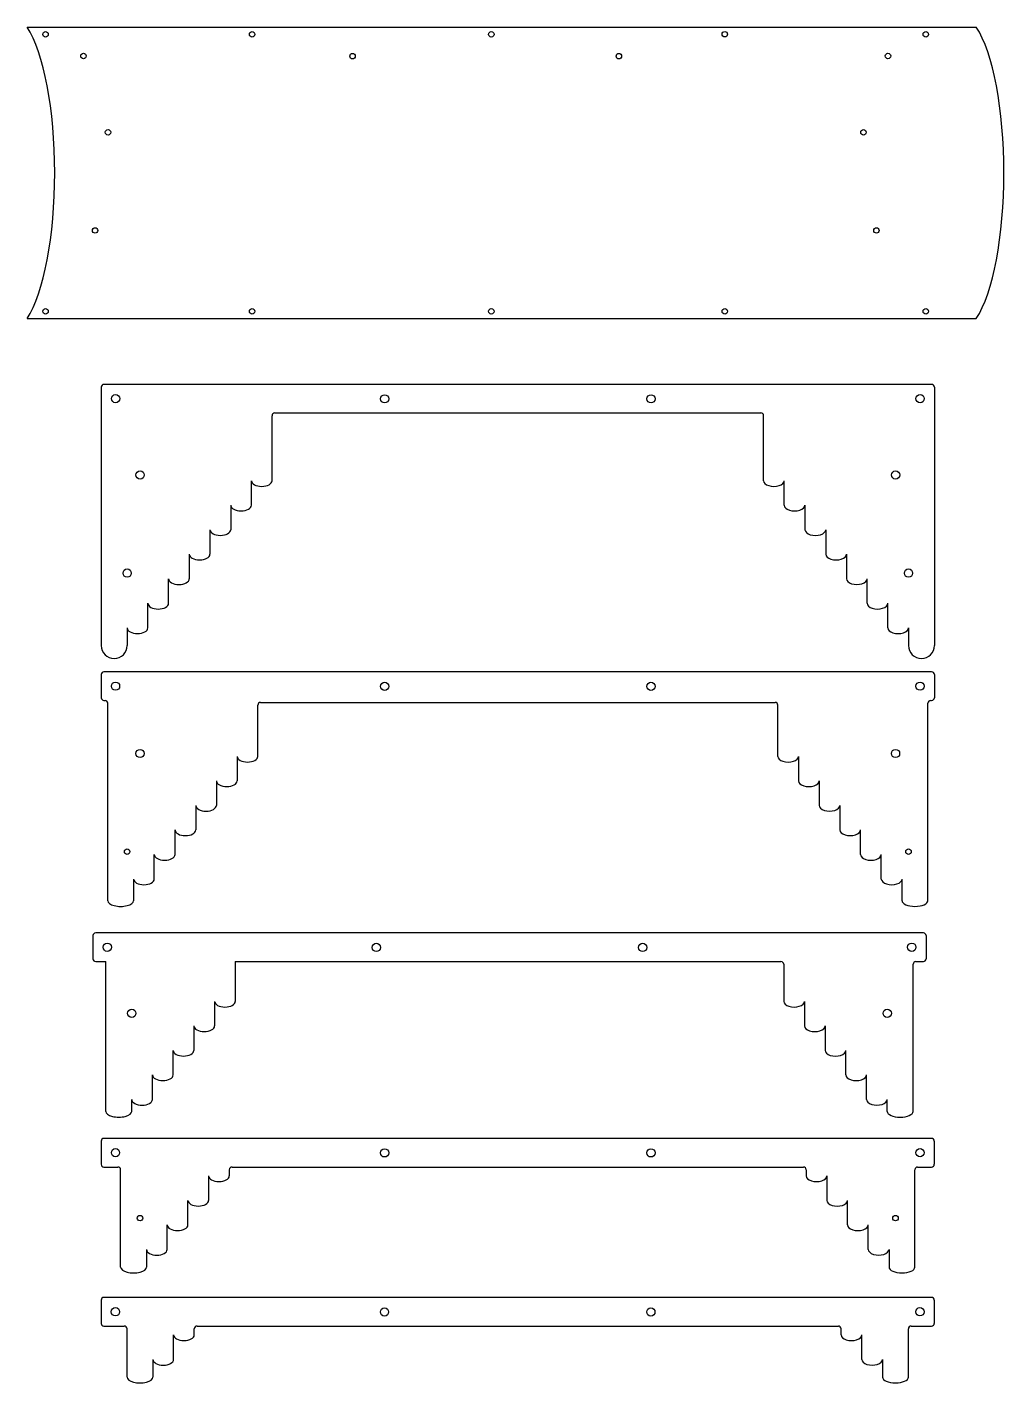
# Model space of a CAD drawing. Header units: millimetres. Extents: x -952 to 939, y -633 to 632.
# Drawn here: x -951.9 to -593.4, y -492 to 5.4 of the extents above; entities that cross this region are included whole.
import ezdxf

# ---------------------------------------------------------------- set-up
doc = ezdxf.new("R2010")
doc.units = ezdxf.units.MM
doc.layers.get('0').update_dxf_attribs({"lineweight": 25, "true_color": 0xffffff})
for name, color, linetype, lineweight, true_color in [('brass', 7, 'Continuous', 25, 0x000000), ('f1', 7, 'Continuous', 25, 0x000000), ('f2', 7, 'Continuous', 25, 0x000000), ('f3', 7, 'Continuous', 25, 0x000000), ('f4', 7, 'Continuous', 25, 0x000000), ('f5', 7, 'Continuous', 25, 0x000000)]:
    doc.layers.add(name, color=color, linetype=linetype, lineweight=lineweight, true_color=true_color)

msp = doc.modelspace()

# ---------------------------------------------------------------- linework, layer by layer
for p, q in [((-951.95, 5.38), (-603.52, 5.38)), ((-951.95, -101.55), (-603.52, -101.55)), ((-866.25, -242.38), (-677.39, -242.38)), ((-875.53, -337.46), (-675.22, -337.46))]:
    msp.add_line(p, q)
for centre, radius in [((-945.16, 2.71), 1), ((-869.34, 2.71), 1), ((-781.56, 2.71), 1), ((-695.84, 2.76), 1), ((-622.06, 2.71), 1), ((-931.25, -5.21), 1), ((-832.5, -5.28), 1), ((-734.73, -5.28), 1), ((-635.95, -5.21), 1), ((-922.25, -33.21), 1), ((-644.95, -33.21), 1), ((-927, -69.21), 1), ((-640.2, -69.21), 1), ((-945.16, -98.88), 1), ((-869.34, -98.88), 1), ((-781.56, -98.88), 1), ((-695.84, -98.88), 1), ((-622.06, -98.88), 1), ((-919.47, -130.94), 1.51), ((-820.7, -131.01), 1.51), ((-722.93, -131.01), 1.51), ((-624.16, -130.94), 1.51), ((-910.47, -158.94), 1.51), ((-633.16, -158.94), 1.51), ((-915.22, -194.94), 1.51), ((-628.41, -194.94), 1.51), ((-919.48, -236.42), 1.51), ((-820.71, -236.5), 1.51), ((-722.94, -236.5), 1.51), ((-624.17, -236.42), 1.51), ((-910.48, -261.13), 1.51), ((-633.17, -261.13), 1.51), ((-915.23, -297.13), 1), ((-628.42, -297.13), 1), ((-922.52, -332.21), 1.51), ((-823.76, -332.28), 1.51), ((-725.98, -332.28), 1.51), ((-627.22, -332.21), 1.51), ((-913.53, -356.46), 1.51), ((-636.22, -356.46), 1.51), ((-919.5, -407.59), 1.51), ((-820.73, -407.66), 1.51), ((-722.96, -407.66), 1.51), ((-624.19, -407.59), 1.51), ((-910.5, -431.59), 1), ((-633.19, -431.59), 1), ((-919.52, -465.95), 1.51), ((-820.76, -466.02), 1.51), ((-722.98, -466.02), 1.51), ((-624.22, -465.95), 1.51)]:
    msp.add_circle(centre, radius)
for centre, start, end in [((-861.02, -137.19), 90, 180), ((-682.61, -137.19), 0, 90), ((-923.35, -242.67), 0, 90), ((-866.25, -243.38), 90, 180), ((-677.39, -243.38), 0, 90), ((-620.29, -242.67), 90, 180), ((-675.22, -338.46), 0, 90), ((-625.72, -338.46), 90, 180), ((-918.62, -413.84), 0, 90), ((-876.72, -413.84), 90, 180), ((-666.97, -413.84), 360, 90), ((-625.07, -413.84), 90, 180), ((-916.27, -472.2), 0, 90), ((-889.57, -472.2), 90, 180), ((-654.17, -472.2), 0, 90), ((-627.47, -472.2), 90, 180)]:
    msp.add_arc(centre, 1, start, end)
for centre in [(-958.82, -48.09), (-610.4, -48.09)]:
    msp.add_ellipse(centre, major_axis=(0, 58.46), ratio=0.29078, start_param=3.558177, end_param=5.866601)
at = {"layer": 'brass'}
for p, q in [((-619.91, -125.69), (-923.72, -125.69)), ((-861.02, -136.19), (-682.61, -136.19)), ((-924.73, -232.17), (-924.73, -240.67)), ((-619.92, -231.17), (-923.73, -231.17)), ((-618.92, -232.17), (-618.92, -240.67)), ((-923.73, -241.67), (-923.35, -241.67)), ((-620.29, -241.67), (-619.92, -241.67)), ((-927.77, -327.96), (-927.77, -336.46)), ((-622.97, -326.96), (-926.77, -326.96)), ((-621.97, -327.96), (-621.97, -336.46)), ((-926.77, -337.46), (-923.03, -337.46)), ((-625.72, -337.46), (-622.97, -337.46)), ((-619.94, -402.34), (-923.75, -402.34)), ((-924.75, -403.34), (-924.75, -411.84)), ((-618.94, -403.34), (-618.94, -411.84)), ((-923.75, -412.84), (-918.62, -412.84)), ((-876.72, -412.84), (-666.97, -412.84)), ((-625.07, -412.84), (-619.94, -412.84)), ((-924.77, -461.7), (-924.77, -470.2)), ((-619.97, -460.7), (-923.77, -460.7)), ((-618.97, -461.7), (-618.97, -470.2)), ((-923.77, -471.2), (-916.27, -471.2)), ((-889.57, -471.2), (-654.17, -471.2)), ((-627.47, -471.2), (-619.97, -471.2))]:
    msp.add_line(p, q, dxfattribs=at)
for centre, start, end in [((-923.72, -126.69), 90, 180), ((-619.91, -126.69), 0, 90), ((-923.73, -232.17), 90, 180), ((-619.92, -232.17), 0, 90), ((-923.73, -240.67), 180, 270), ((-619.92, -240.67), 270, 0), ((-926.77, -327.96), 90, 180), ((-622.97, -327.96), 0, 90), ((-926.77, -336.46), 180, 270), ((-622.97, -336.46), 270, 0), ((-923.75, -403.34), 90, 180), ((-619.94, -403.34), 0, 90), ((-923.75, -411.84), 180, 270), ((-619.94, -411.84), 270, 0), ((-923.77, -461.7), 90, 180), ((-619.97, -461.7), 0, 90), ((-923.77, -470.2), 180, 270), ((-619.97, -470.2), 270, 0)]:
    msp.add_arc(centre, 1, start, end, dxfattribs=at)
at = {"layer": 'f1'}
for p, q in [((-924.72, -126.69), (-924.72, -221.53)), ((-618.91, -126.69), (-618.91, -221.53)), ((-862.02, -161.03), (-862.02, -137.19)), ((-681.61, -161.03), (-681.61, -137.19)), ((-869.62, -170.03), (-869.62, -161.03)), ((-674.01, -170.03), (-674.01, -161.03)), ((-877.22, -170.03), (-877.22, -179.03)), ((-666.41, -170.03), (-666.41, -179.03)), ((-884.82, -179.03), (-884.82, -188.03)), ((-658.81, -179.03), (-658.81, -188.03)), ((-892.42, -188.03), (-892.42, -197.03)), ((-651.21, -188.03), (-651.21, -197.03)), ((-900.02, -206.03), (-900.02, -197.03)), ((-643.61, -206.03), (-643.61, -197.03)), ((-907.62, -215.03), (-907.62, -206.03)), ((-636.01, -215.03), (-636.01, -206.03)), ((-915.22, -215.03), (-915.22, -221.53)), ((-628.41, -215.03), (-628.41, -221.53))]:
    msp.add_line(p, q, dxfattribs=at)
for centre in [(-919.97, -221.53), (-623.66, -221.53)]:
    msp.add_arc(centre, 4.75, 180, 360, dxfattribs=at)
for centre, major_axis, start_param, end_param in [((-865.82, -161.03), (3.8, 0), 3.141593, 0), ((-677.81, -161.03), (-3.8, 0), 0, 3.141593), ((-873.42, -170.03), (3.8, 0), 3.141593, 0), ((-670.21, -170.03), (-3.8, 0), 0, 3.141593), ((-881.02, -179.03), (3.8, 0), 3.141593, 0), ((-662.61, -179.03), (-3.8, 0), 0, 3.141593), ((-888.62, -188.03), (3.8, 0), 3.141593, 0), ((-655.01, -188.03), (-3.8, 0), 0, 3.141593), ((-896.22, -197.03), (3.8, 0), 3.141593, 0), ((-647.41, -197.03), (-3.8, 0), 0, 3.141593), ((-903.82, -206.03), (3.8, 0), 3.141593, 0), ((-639.81, -206.03), (-3.8, 0), 0, 3.141593), ((-911.42, -215.03), (3.8, 0), 3.141593, 0), ((-632.21, -215.03), (-3.8, 0), 0, 3.141593)]:
    msp.add_ellipse(centre, major_axis=major_axis, ratio=0.55122, start_param=start_param, end_param=end_param, dxfattribs=at)
at = {"layer": 'f2'}
for p, q in [((-922.35, -315.13), (-922.35, -242.67)), ((-867.25, -262.18), (-867.25, -243.38)), ((-676.39, -262.18), (-676.39, -243.38)), ((-621.29, -315.13), (-621.29, -242.67)), ((-874.85, -262.18), (-874.85, -271.18)), ((-668.79, -262.18), (-668.79, -271.18)), ((-882.45, -271.18), (-882.45, -280.18)), ((-661.19, -271.18), (-661.19, -280.18)), ((-890.05, -280.18), (-890.05, -289.18)), ((-653.59, -280.18), (-653.59, -289.18)), ((-897.65, -298.18), (-897.65, -289.18)), ((-645.99, -298.18), (-645.99, -289.18)), ((-905.25, -307.18), (-905.25, -298.18)), ((-638.39, -307.18), (-638.39, -298.18)), ((-912.85, -307.18), (-912.85, -315.13)), ((-630.79, -315.13), (-630.79, -307.18))]:
    msp.add_line(p, q, dxfattribs=at)
for centre, major_axis, ratio, start_param, end_param in [((-871.05, -262.18), (3.8, 0), 0.55122, 3.141593, 0), ((-672.59, -262.18), (-3.8, 0), 0.55122, 0, 3.141593), ((-878.65, -271.18), (3.8, 0), 0.55122, 3.141593, 0), ((-664.99, -271.18), (-3.8, 0), 0.55122, 0, 3.141593), ((-886.25, -280.18), (3.8, 0), 0.55122, 3.141593, 0), ((-657.39, -280.18), (-3.8, 0), 0.55122, 0, 3.141593), ((-893.85, -289.18), (3.8, 0), 0.55122, 3.141593, 0), ((-649.79, -289.18), (-3.8, 0), 0.55122, 0, 3.141593), ((-901.45, -298.18), (3.8, 0), 0.55122, 3.141593, 0), ((-642.19, -298.18), (-3.8, 0), 0.55122, 0, 3.141593), ((-909.05, -307.18), (3.8, 0), 0.55122, 3.141593, 0), ((-634.59, -307.18), (-3.8, 0), 0.55122, 0, 3.141593), ((-917.6, -315.13), (-4.75, 0), 0.440976, 0, 3.141593), ((-626.04, -315.13), (4.75, 0), 0.440976, 3.141593, 0)]:
    msp.add_ellipse(centre, major_axis=major_axis, ratio=ratio, start_param=start_param, end_param=end_param, dxfattribs=at)
at = {"layer": 'f3'}
for p, q in [((-923.03, -392.46), (-923.03, -337.46)), ((-875.53, -337.46), (-875.53, -352.06)), ((-674.22, -338.46), (-674.22, -352.06)), ((-626.72, -392.46), (-626.72, -338.46)), ((-883.13, -352.06), (-883.13, -361.06)), ((-666.62, -352.06), (-666.62, -361.06)), ((-890.73, -361.06), (-890.73, -370.06)), ((-659.02, -361.06), (-659.02, -370.06)), ((-898.33, -379.06), (-898.33, -370.06)), ((-651.42, -379.06), (-651.42, -370.06)), ((-905.93, -388.06), (-905.93, -379.06)), ((-643.82, -388.06), (-643.82, -379.06)), ((-913.53, -392.46), (-913.53, -388.06)), ((-636.22, -392.46), (-636.22, -388.06))]:
    msp.add_line(p, q, dxfattribs=at)
for centre, major_axis, ratio, start_param, end_param in [((-879.33, -352.06), (3.8, 0), 0.55122, 3.141593, 0), ((-670.42, -352.06), (-3.8, 0), 0.55122, 0, 3.141593), ((-886.93, -361.06), (3.8, 0), 0.55122, 3.141593, 0), ((-662.82, -361.06), (-3.8, 0), 0.55122, 0, 3.141593), ((-894.53, -370.06), (3.8, 0), 0.55122, 3.141593, 0), ((-655.22, -370.06), (-3.8, 0), 0.55122, 0, 3.141593), ((-902.13, -379.06), (3.8, 0), 0.55122, 3.141593, 0), ((-647.62, -379.06), (-3.8, 0), 0.55122, 0, 3.141593), ((-918.28, -392.46), (-4.75, 0), 0.440976, 0, 3.141593), ((-909.73, -388.06), (3.8, 0), 0.55122, 3.141593, 0), ((-640.02, -388.06), (-3.8, 0), 0.55122, 0, 3.141593), ((-631.47, -392.46), (4.75, 0), 0.440976, 3.141593, 0)]:
    msp.add_ellipse(centre, major_axis=major_axis, ratio=ratio, start_param=start_param, end_param=end_param, dxfattribs=at)
at = {"layer": 'f4'}
for p, q in [((-917.62, -449.59), (-917.62, -413.84)), ((-885.32, -416.09), (-885.32, -425.09)), ((-877.72, -413.84), (-877.72, -416.09)), ((-665.97, -413.84), (-665.97, -416.09)), ((-658.37, -416.09), (-658.37, -425.09)), ((-626.07, -449.59), (-626.07, -413.84)), ((-892.92, -434.09), (-892.92, -425.09)), ((-650.77, -434.09), (-650.77, -425.09)), ((-900.52, -443.09), (-900.52, -434.09)), ((-643.17, -443.09), (-643.17, -434.09)), ((-908.12, -443.09), (-908.12, -449.59)), ((-635.57, -443.09), (-635.57, -449.59))]:
    msp.add_line(p, q, dxfattribs=at)
for centre, major_axis, ratio, start_param, end_param in [((-881.52, -416.09), (3.8, 0), 0.55122, 3.141593, 0), ((-662.17, -416.09), (-3.8, 0), 0.55122, 0, 3.141593), ((-889.12, -425.09), (3.8, 0), 0.55122, 3.141593, 0), ((-654.57, -425.09), (-3.8, 0), 0.55122, 0, 3.141593), ((-896.72, -434.09), (3.8, 0), 0.55122, 3.141593, 0), ((-646.97, -434.09), (-3.8, 0), 0.55122, 0, 3.141593), ((-904.32, -443.09), (3.8, 0), 0.55122, 3.141593, 0), ((-639.37, -443.09), (-3.8, 0), 0.55122, 0, 3.141593), ((-912.87, -449.59), (-4.75, 0), 0.440976, 0, 3.141593), ((-630.82, -449.59), (4.75, 0), 0.440976, 3.141593, 0)]:
    msp.add_ellipse(centre, major_axis=major_axis, ratio=ratio, start_param=start_param, end_param=end_param, dxfattribs=at)
at = {"layer": 'f5'}
for p, q in [((-915.27, -489.95), (-915.27, -472.2)), ((-890.57, -474.45), (-890.57, -472.2)), ((-653.17, -474.45), (-653.17, -472.2)), ((-628.47, -489.95), (-628.47, -472.2)), ((-898.17, -483.45), (-898.17, -474.45)), ((-645.57, -483.45), (-645.57, -474.45)), ((-905.77, -483.45), (-905.77, -489.95)), ((-637.97, -483.45), (-637.97, -489.95))]:
    msp.add_line(p, q, dxfattribs=at)
for centre, major_axis, ratio, start_param, end_param in [((-894.37, -474.45), (3.8, 0), 0.55122, 3.141593, 0), ((-649.37, -474.45), (-3.8, 0), 0.55122, 0, 3.141593), ((-901.97, -483.45), (3.8, 0), 0.55122, 3.141593, 0), ((-641.77, -483.45), (-3.8, 0), 0.55122, 0, 3.141593), ((-910.52, -489.95), (-4.75, 0), 0.440976, 0, 3.141593), ((-633.22, -489.95), (4.75, 0), 0.440976, 3.141593, 0)]:
    msp.add_ellipse(centre, major_axis=major_axis, ratio=ratio, start_param=start_param, end_param=end_param, dxfattribs=at)

doc.saveas('drawing.dxf')
